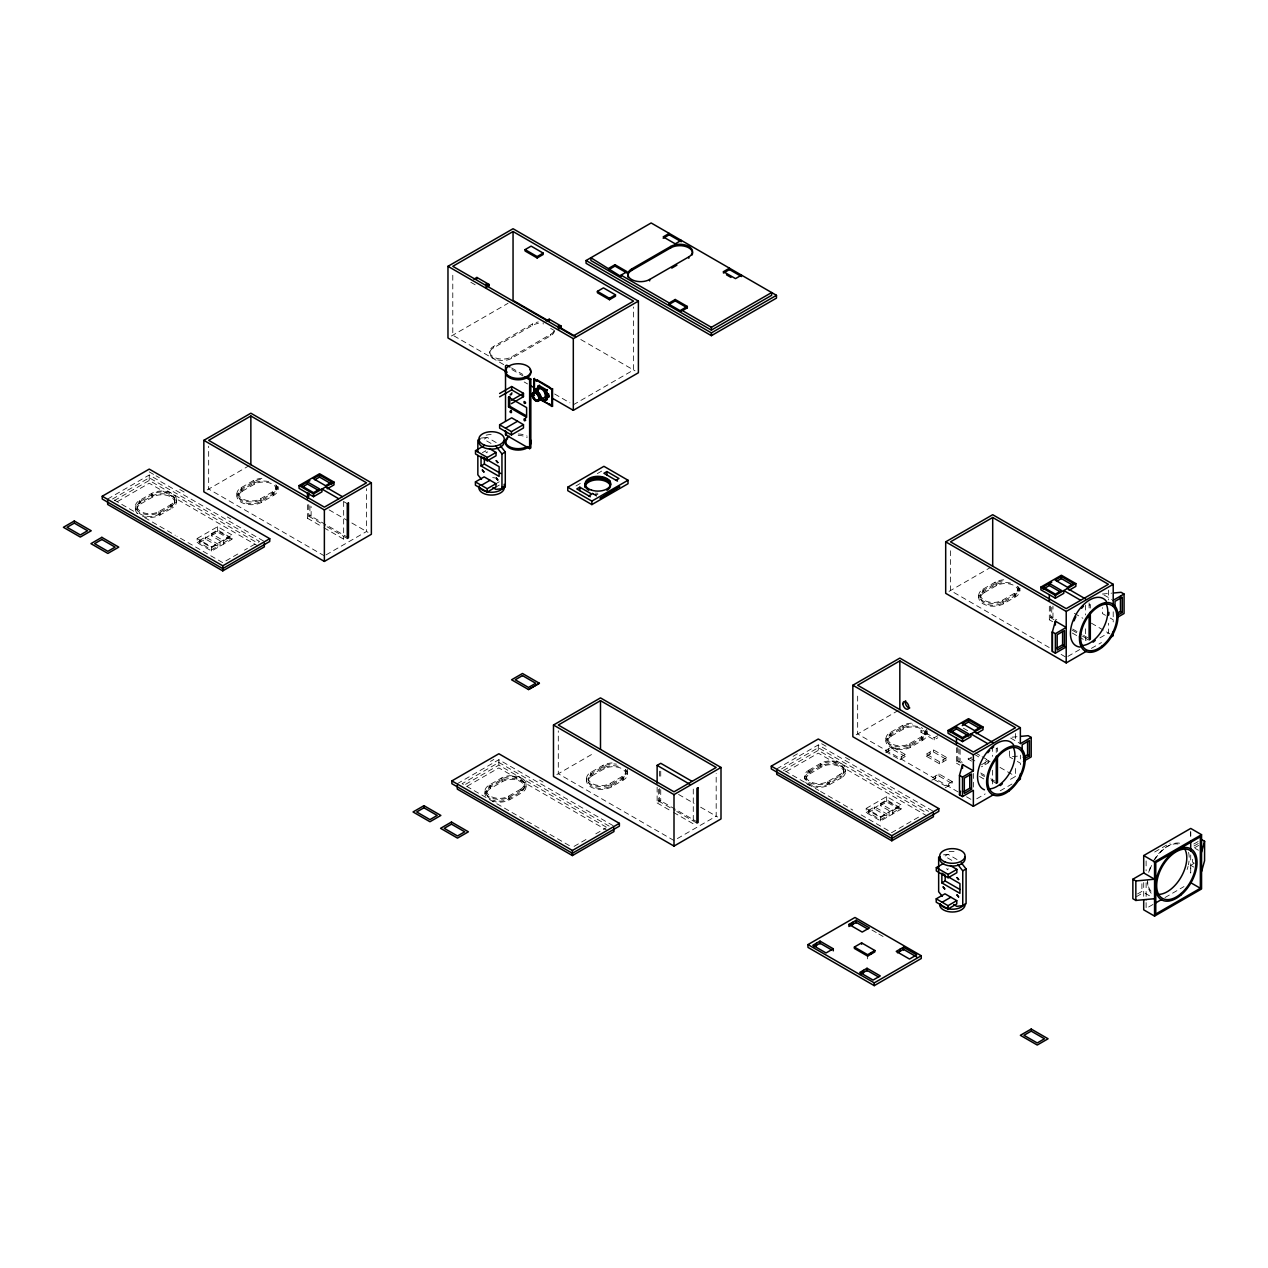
<?xml version="1.0" encoding="UTF-8"?>
<svg xmlns="http://www.w3.org/2000/svg" width="1268" height="1268" viewBox="0 0 1268 1268"><rect width="100%" height="100%" fill="white"/><g stroke="black" fill="none" stroke-linecap="round" stroke-linejoin="round"><path stroke-width="0.75" stroke-dasharray="5 3.75" d="M1143.704 896.302L1143.704 879.041M1190.715 873.034L1190.715 865.299L1193.806 863.524M1190.715 836.151L1190.715 832.299M107.653 499.021L149.244 475.009L264.33 541.468M112.487 499.021L149.244 477.798L259.512 541.468L244.47 550.138M114.31 500.606L149.244 480.445L257.562 542.973M117.496 501.542L149.244 483.219L257.816 545.906M172.131 505.282L160.085 512.24A14.487 8.369 0 0 1 139.591 512.24A14.487 8.369 0 0 1 139.591 500.4L151.653 493.442A14.487 8.369 0 0 1 172.131 493.442A14.487 8.369 0 0 1 172.131 505.282L172.131 508.056L160.085 515.014A14.487 8.369 0 0 1 142.602 516.345M140.796 501.098L152.857 494.14A12.775 7.386 0 0 1 170.926 494.14A12.775 7.386 0 0 1 170.926 504.585L170.926 507.359L158.88 514.317A12.775 7.386 0 0 1 140.796 514.317A12.775 7.386 0 0 1 140.796 503.887L140.796 501.098A12.775 7.386 0 0 0 140.796 511.543A12.775 7.386 0 0 0 158.88 511.543L170.926 504.585M137.293 513.286A14.487 8.369 0 0 1 139.591 503.19L151.653 496.232A14.487 8.369 0 0 1 172.131 496.232A14.487 8.369 0 0 1 172.131 508.056M140.796 503.887L152.857 496.929A12.775 7.386 0 0 1 170.926 496.929A12.775 7.386 0 0 1 170.926 507.359M451.392 336.004L508.024 303.306M207.207 489.908L249.162 465.673M277.993 489.4L277.993 486.627A14.487 8.369 0 0 1 273.745 492.539L261.699 499.497A14.487 8.369 0 0 1 241.205 499.497A14.487 8.369 0 0 1 241.205 487.657L253.267 480.699A14.487 8.369 0 0 1 263.506 478.258M275.853 484.709A12.775 7.386 0 0 1 272.541 491.841L260.495 498.799A12.775 7.386 0 0 1 242.426 498.799A12.775 7.386 0 0 1 242.426 488.354L254.472 481.396A12.775 7.386 0 0 1 263.506 479.241M276.059 485.216A14.487 8.369 0 0 1 273.745 495.312L261.699 502.271A14.487 8.369 0 0 1 241.205 502.271A14.487 8.369 0 0 1 241.205 490.447L253.267 483.488A14.487 8.369 0 0 1 270.75 482.157M242.426 491.144L254.472 484.186A12.775 7.386 0 0 1 272.541 484.186A12.775 7.386 0 0 1 272.541 494.615L260.495 501.573A12.775 7.386 0 0 1 242.426 501.573A12.775 7.386 0 0 1 242.426 491.144L242.426 488.354M554.021 331.011A12.775 7.386 0 0 1 550.708 334.324L511.543 356.942A12.775 7.386 0 0 1 493.458 356.942A12.775 7.386 0 0 1 493.458 346.497L532.623 323.895A12.775 7.386 0 0 1 538.361 321.977M554.449 330.504A12.775 7.386 0 0 1 550.708 335.719L511.543 358.337A12.775 7.386 0 0 1 493.458 358.337A12.775 7.386 0 0 1 493.458 347.892L532.623 325.274A12.775 7.386 0 0 1 538.361 323.372M197.142 538.504L217.636 526.68L232.092 535.017L232.092 539.201L211.613 551.025L197.142 542.672L197.142 538.504L211.613 546.857L232.092 535.017M199.314 540.596L205.574 536.966L217.874 544.067L217.874 546.159L211.613 549.773L199.314 542.672L199.314 540.596L211.613 547.681L217.874 544.067M211.36 533.638L217.636 530.008L229.92 537.109L229.92 539.201L223.659 542.815L211.36 535.714L211.36 533.638L223.659 540.723L229.92 537.109M197.142 542.672L217.636 530.848L232.092 539.201M199.314 542.672L205.574 539.058L217.874 546.159M211.36 535.714L217.636 532.1L229.92 539.201M237.798 554.005L222.756 562.675L176.949 536.237M308.71 504.601L308.71 516.187L309.915 515.49L348.478 537.759M307.49 504.743L307.49 518.279L311.12 516.187L311.12 506.534M496.232 442.595L487.197 437.381L483.869 439.299L491.413 443.641M482.411 452.66L485.723 450.742M573.31 404.777L633.556 369.987L633.556 306.999M323.926 527.773L343.66 539.154L346.069 537.759M326.05 554.877L366.547 531.498L366.547 488.64M495.962 483.679L499.275 481.761M495.946 487.023L499.275 485.105M575.973 485.945L582.551 482.141M597.339 473.598L602.268 470.761M490.478 761.402L493.838 759.453M457.288 783.687L498.863 759.691L613.966 826.134M465.61 784.321L498.863 765.111L607.198 827.655M467.131 786.223L498.863 767.901L607.451 830.588M521.766 789.948L509.72 796.906A14.487 8.369 0 0 1 489.226 796.906A14.487 8.369 0 0 1 489.226 785.082L501.288 778.124A14.487 8.369 0 0 1 521.766 778.124A14.487 8.369 0 0 1 521.766 789.948L521.766 792.738L509.72 799.696A14.487 8.369 0 0 1 492.222 801.027M520.562 789.251L508.516 796.209A12.775 7.386 0 0 1 490.431 796.209A12.775 7.386 0 0 1 490.431 785.78L502.493 778.821A12.775 7.386 0 0 1 520.562 778.821A12.775 7.386 0 0 1 520.562 789.251L520.562 792.04L508.516 798.999A12.775 7.386 0 0 1 493.078 800.171M485.486 795.939A14.487 8.369 0 0 1 489.226 787.856L501.288 780.898A14.487 8.369 0 0 1 521.766 780.898A14.487 8.369 0 0 1 521.766 792.738M490.431 798.999A12.775 7.386 0 0 1 490.431 788.553L502.493 781.595A12.775 7.386 0 0 1 520.562 781.595A12.775 7.386 0 0 1 520.562 792.04M556.842 774.574L593.773 753.255M627.137 769.121A14.487 8.369 0 0 1 623.38 777.205L611.334 784.163A14.487 8.369 0 0 1 590.84 784.163A14.487 8.369 0 0 1 590.84 772.339L602.902 765.381A14.487 8.369 0 0 1 613.141 762.924M625.489 769.375A12.775 7.386 0 0 1 622.176 776.507L610.13 783.466A12.775 7.386 0 0 1 592.045 783.466A12.775 7.386 0 0 1 592.045 773.036L604.107 766.078A12.775 7.386 0 0 1 616.454 764.16M625.695 769.898A14.487 8.369 0 0 1 623.38 779.994L611.334 786.952A14.487 8.369 0 0 1 590.84 786.952A14.487 8.369 0 0 1 590.84 775.113L602.902 768.154A14.487 8.369 0 0 1 620.385 766.839M592.045 775.81L604.107 768.852A12.775 7.386 0 0 1 622.176 768.852A12.775 7.386 0 0 1 622.176 779.297L610.13 786.255A12.775 7.386 0 0 1 592.045 786.255A12.775 7.386 0 0 1 592.045 775.81L592.045 773.036M949.05 591.395L991.005 567.176M1019.837 590.904L1019.837 588.114A14.487 8.369 0 0 1 1015.589 594.026L1003.543 600.984A14.487 8.369 0 0 1 983.049 600.984A14.487 8.369 0 0 1 983.049 589.16L995.111 582.202A14.487 8.369 0 0 1 1005.35 579.761M1017.697 586.212A12.775 7.386 0 0 1 1014.384 593.329L1002.338 600.287A12.775 7.386 0 0 1 984.253 600.287A12.775 7.386 0 0 1 984.253 589.858L996.315 582.9A12.775 7.386 0 0 1 1005.35 580.744M1017.903 586.719A14.487 8.369 0 0 1 1015.589 596.816L1003.543 603.774A14.487 8.369 0 0 1 983.049 603.774A14.487 8.369 0 0 1 983.049 591.95L995.111 584.992A14.487 8.369 0 0 1 1012.593 583.66M984.253 592.647L996.315 585.689A12.775 7.386 0 0 1 1014.384 585.689A12.775 7.386 0 0 1 1014.384 596.119L1002.338 603.077A12.775 7.386 0 0 1 984.253 603.077A12.775 7.386 0 0 1 984.253 592.647L984.253 589.858M574.055 846.39L589.097 837.704M595.77 833.853L605.803 828.067M658.33 789.267L658.33 800.869L659.534 800.171L698.113 822.441M657.125 787.127L657.125 802.945L660.739 800.869L660.739 788.997M793.102 756.33L799.823 752.447M776.713 768.915L818.288 744.918L933.391 811.361M781.532 768.915L818.288 747.692L928.556 811.361M783.37 770.516L818.288 750.339L926.607 812.883M1050.538 606.088L1050.538 617.69L1051.743 616.993L1056.783 619.894M786.54 771.451L818.288 753.129L926.86 815.815M1049.333 606.247L1049.333 619.783L1052.963 617.69L1052.963 606.088M856.201 734.79L898.156 710.571M677.381 838.576L716.182 816.164L716.182 773.306M1089.117 605.169L1090.322 604.471L1090.322 608.339M808.651 770.31L820.697 763.352A14.487 8.369 0 0 1 841.191 763.352A14.487 8.369 0 0 1 841.191 775.192L841.191 777.966L829.129 784.924A14.487 8.369 0 0 1 808.651 784.924A14.487 8.369 0 0 1 808.651 773.1L808.651 770.31A14.487 8.369 0 0 0 808.651 782.15A14.487 8.369 0 0 0 829.129 782.15L841.191 775.192M809.856 771.007L821.902 764.049A12.775 7.386 0 0 1 839.987 764.049A12.775 7.386 0 0 1 839.987 774.494L839.987 777.268L827.925 784.226A12.775 7.386 0 0 1 809.856 784.226A12.775 7.386 0 0 1 809.856 773.797L809.856 771.007A12.775 7.386 0 0 0 809.856 781.453A12.775 7.386 0 0 0 827.925 781.453L839.987 774.494M808.651 773.1L820.697 766.141A14.487 8.369 0 0 1 841.191 766.141A14.487 8.369 0 0 1 841.191 777.966M809.856 773.797L821.902 766.839A12.775 7.386 0 0 1 839.987 766.839A12.775 7.386 0 0 1 839.987 777.268M926.496 729.338A14.487 8.369 0 0 1 922.739 737.421L910.693 744.379A14.487 8.369 0 0 1 890.199 744.379A14.487 8.369 0 0 1 890.199 732.555L902.261 725.597A14.487 8.369 0 0 1 912.5 723.14M925.275 734.299L925.275 731.509A12.775 7.386 0 0 1 921.535 736.724L909.489 743.682A12.775 7.386 0 0 1 891.404 743.682A12.775 7.386 0 0 1 891.404 733.253L903.466 726.295A12.775 7.386 0 0 1 912.5 724.123M925.038 730.114A14.487 8.369 0 0 1 922.739 740.211L910.693 747.169A14.487 8.369 0 0 1 890.199 747.169A14.487 8.369 0 0 1 890.199 735.345L902.261 728.387A14.487 8.369 0 0 1 922.739 728.387M891.404 736.026L903.466 729.068A12.775 7.386 0 0 1 921.535 729.068A12.775 7.386 0 0 1 921.535 739.513L909.489 746.472A12.775 7.386 0 0 1 891.404 746.472A12.775 7.386 0 0 1 891.404 736.026L891.404 733.253M905.273 756.552L892.006 748.913L884.779 753.081L884.779 750.989L892.006 746.82L905.273 754.476L905.273 756.552L898.029 760.737M937.813 735.678L934.199 737.77L920.933 730.114L920.933 732.207L924.546 730.114M1078.925 636.853L1085.503 640.657L1087.912 639.262M1067.894 656.38L1079.718 649.565M1099.958 637.867L1108.39 633.001L1108.39 623.254M905.273 754.476L898.029 758.644L884.779 750.989M1091.399 648.376L1101.464 642.559M920.933 732.207L934.199 739.862L937.813 737.77M926.353 754.127L933.597 749.943L946.847 757.598L946.847 759.691L939.62 763.859L926.353 756.203L926.353 754.127L939.62 761.783L946.847 757.598M926.353 756.203L933.597 752.035L946.847 759.691M866.202 808.413L886.681 796.573L901.152 804.926L901.152 809.111L880.658 820.935L866.202 812.582L866.202 808.413L880.658 816.766L901.152 804.926M868.358 810.49L874.635 806.876L886.918 813.977L886.918 816.069L880.658 819.683L868.358 812.582L868.358 810.49L880.658 817.591L886.918 813.977M880.42 803.532L886.681 799.918L898.98 807.019L898.98 809.111L892.704 812.725L880.42 805.624L880.42 803.532L892.704 810.632L898.98 807.019M866.202 812.582L886.681 800.758L901.152 809.111M868.358 812.582L874.635 808.968L886.918 816.069M880.42 805.624L886.681 802.01L898.98 809.111M957.689 747.549L957.689 761.085L958.893 760.388L962.254 762.322M956.484 747.708L956.484 763.162L960.098 761.085L960.098 749.483M952.268 781.611L939.017 773.956L931.774 778.124L945.04 785.78L952.268 781.611L952.268 783.703L945.04 787.872M931.774 780.216L939.017 776.048L952.268 783.703M974.854 760.911L968.229 757.091L968.229 759.167L971.843 757.091M996.252 748.564L997.456 747.866L997.456 751.734M981.48 764.747L988.707 760.562L988.707 762.654L981.48 766.823M918.539 817.147L891.8 832.585L859.577 813.977M976.74 798.792L985.173 793.926M1010.485 779.313L1015.541 776.396L1015.541 766.649M1000.214 790.804L1011.975 784.02M957.039 859.53L948.004 854.315L944.692 856.233L952.22 860.576M1154.688 852.001L1170.126 843.093M1193.806 844.028L1198.466 841.35M1193.965 846.025L1198.308 843.521M1194.329 847.912L1198.672 845.407M1137.57 893.908L1141.897 891.404L1151.423 896.888M1136.477 896.619L1143.704 892.434M1152.977 904.48L1146.113 908.443L1146.113 902.499M1164.991 897.554L1183.995 886.57M481.174 438.078L487.197 437.381M943.487 854.838L948.004 854.315M1102.368 594.026L1111.703 593.155M1016.984 736.724L1009.518 737.421L1020.36 743.682M1009.518 751.068L1009.518 756.901L1020.724 755.871M1103.921 594.93L1111.671 599.399M1105.506 615.329L1102.368 613.522L1102.368 607.673M1110.197 618.039L1113.209 619.783M1074.361 613.347L1082.872 618.261M1091.383 623.174L1109.817 633.826M580.792 339.523L634.999 370.811M1072.68 629.071L1081.937 634.412M1083.617 635.395L1090.322 639.262M470.856 282.304L476.895 285.791M550.708 328.412L553.72 330.156M1050.538 617.69L1053.898 619.624M1072.348 630.275L1080.732 635.109M1082.396 636.076L1089.117 639.96M1049.333 619.783L1052.63 621.669M1072.348 633.065L1077.277 635.902M1049.191 647.52L950.509 590.555L950.509 547.697M1061.11 654.399L1066.214 657.347M511.543 367.942L522.796 374.425M503.713 364.598L452.787 335.196L452.787 272.208M511.955 369.559L523.193 376.057M554.639 393.999L569.903 402.812M524.191 381.985L527.567 383.935M592.267 492.967L597.085 495.756M592.267 493.727L597.085 496.517M1195.296 848.466L1198.418 850.273M963.315 728.149L968.134 730.923M1194.329 863.223L1192.522 862.177L1192.522 858.341M1009.518 756.901L1012.656 758.724M1017.348 761.434L1020.36 763.162L1020.36 766.728M1190.715 865.299L1193.806 867.09M975.457 752.907L980.433 755.776M982.082 756.742L988.707 760.562M986.409 759.58L990.023 761.656M999.992 767.409L1015.541 776.396M975.457 754.999L978.769 756.917M985.394 760.737L988.707 762.654M968.229 759.167L971.542 761.085M980.703 772.973L984.76 775.319M990.752 778.774L994.619 781.009M957.689 761.085L961.049 763.019M981.163 774.637L984.523 776.571M991.227 780.438L996.252 783.355M956.484 763.162L959.781 765.064M979.498 776.46L984.428 779.297M958.053 791.898L857.659 733.95L857.659 693.025M966.549 796.811L973.364 800.742M821.68 743.745L826.784 746.678M845.455 757.471L852.239 761.386M343.913 501.732L347.273 503.665M784.924 770.881L818.859 790.471M820.555 791.454L852.778 810.062M329.125 509.894L367.974 532.322M308.71 516.187L325.464 525.871M327.144 526.838L347.273 538.456M307.49 518.279L322.294 526.822M324.37 555.86L208.665 489.052L208.665 446.193M149.244 471.886L154.331 474.818M156.027 475.801L159.419 477.767M179.787 489.527L186.586 493.442M227.321 516.964L230.713 518.913M678.57 794.45L694.071 803.405M700.633 807.193L717.609 816.988M658.33 800.869L675.099 810.537M676.779 811.52L696.909 823.122M657.125 802.945L671.913 811.488M673.562 812.439L693.279 823.82L693.279 786.255M871.972 930.062L877.076 933.01M878.772 933.993L883.875 936.925M114.183 499.988L137.927 513.714M144.71 517.629L175.253 535.255M674.005 840.525L558.3 773.734L558.3 730.859M539.613 780.074L543.005 782.039M609.147 826.134L498.863 762.464L462.107 783.687L487.562 798.38M489.258 799.363L570.695 846.374M946.53 868.723L947.767 869.816L948.099 868.596M485.723 451.788L486.96 452.882L487.292 451.646M1190.715 831.206L1190.715 837.149M1190.715 854.981L1190.715 872.796M1146.113 860.909L1146.113 870.815M1146.113 882.702L1146.113 900.518M1141.897 883.748L1141.897 891.404M1113.209 611.778L1113.209 621.922M1108.39 590.143L1108.39 599.875M1089.117 602.966L1089.117 609.036M1085.503 605.058L1085.503 614.948M1085.503 628.785L1085.503 640.657M1051.743 607.324L1051.743 616.993M1020.36 755.173L1020.36 758.993M1018.141 588.114L1018.141 590.904M1015.589 594.026L1015.589 596.816M1015.541 733.522L1015.541 741.32M1014.384 593.329L1014.384 596.119M1003.543 600.984L1003.543 603.774M1002.338 600.287L1002.338 603.077M996.315 582.9L996.315 585.689M996.252 748.342L996.252 752.415M995.111 582.202L995.111 584.992M992.638 746.472L992.638 756.362M992.638 770.199L992.638 784.036M985.093 762.654L985.093 764.747M983.049 589.16L983.049 591.95M980.513 595.072L980.513 597.862M978.817 595.072L978.817 597.862M973.364 773.464L973.364 787.111M958.893 748.786L958.893 760.388M948.654 783.703L948.654 785.78M943.234 759.691L943.234 761.783M939.62 761.783L939.62 763.859M939.017 773.956L939.017 776.048M935.404 776.048L935.404 778.124M934.199 737.77L934.199 739.862M933.597 749.943L933.597 752.035M929.967 752.035L929.967 754.127M926.987 731.509L926.987 734.299M922.739 737.421L922.739 740.211M921.535 736.724L921.535 739.513M910.693 744.379L910.693 747.169M909.489 743.682L909.489 746.472M903.466 726.295L903.466 729.068M902.261 725.597L902.261 728.387M901.659 756.552L901.659 758.644M892.704 809.808L892.704 813.977M892.006 746.82L892.006 748.913M890.199 732.555L890.199 735.345M889.09 811.885L889.09 816.069M888.392 748.913L888.392 750.989M887.663 738.467L887.663 741.257M886.681 796.573L886.681 802.01M885.952 738.467L885.952 741.257M880.658 816.766L880.658 820.935M874.635 806.876L874.635 808.968M868.643 810.648L868.643 812.74M867.629 956.088L867.629 958.862M845.423 769.264L845.423 772.053M843.727 769.264L843.727 772.053M829.129 782.15L829.129 784.924M827.925 781.453L827.925 784.226M821.902 764.049L821.902 766.839M820.697 763.352L820.697 766.141M818.288 744.918L818.288 753.129M806.115 776.222L806.115 779.012M804.403 776.222L804.403 779.012M660.739 771.198L660.739 779.107M659.534 771.182L659.534 778.901M659.534 788.569L659.534 800.171M627.628 771.293L627.628 774.082M625.916 771.293L625.916 774.082M623.38 777.205L623.38 779.994M622.176 776.507L622.176 779.297M611.334 784.163L611.334 786.952M610.13 783.466L610.13 786.255M604.107 766.078L604.107 768.852M602.902 765.381L602.902 768.154M590.84 772.339L590.84 775.113M588.304 778.251L588.304 781.04M586.609 778.251L586.609 781.04M550.708 334.324L550.708 335.719M543.179 322.674L543.179 324.053M532.623 323.895L532.623 325.274M526.014 784.036L526.014 786.826M524.302 784.036L524.302 786.826M511.543 356.942L511.543 358.337M509.72 796.906L509.72 799.696M508.516 796.209L508.516 798.999M502.493 778.821L502.493 781.595M501.288 778.124L501.288 780.898M498.863 759.691L498.863 767.901M493.458 346.497L493.458 347.892M490.431 785.78L490.431 788.553M489.717 351.727L489.717 353.106M489.226 785.082L489.226 787.856M486.69 790.994L486.69 793.784M484.978 790.994L484.978 793.784M343.66 501.573L343.66 539.154M309.915 505.837L309.915 515.49M276.297 486.627L276.297 489.4M273.745 492.539L273.745 495.312M272.541 491.841L272.541 494.615M261.699 499.497L261.699 502.271M260.495 498.799L260.495 501.573M254.472 481.396L254.472 484.186M253.267 480.699L253.267 483.488M241.205 487.657L241.205 490.447M238.669 493.585L238.669 496.359M236.973 493.585L236.973 496.359M223.659 539.899L223.659 544.067M220.046 541.975L220.046 546.159M217.636 526.68L217.636 532.1M211.613 546.857L211.613 551.025M205.574 536.966L205.574 539.058M199.583 540.754L199.583 542.831M176.379 499.37L176.379 502.144M174.683 499.37L174.683 502.144M160.085 512.24L160.085 515.014M158.88 511.543L158.88 514.317M152.857 494.14L152.857 496.929M151.653 493.442L151.653 496.232M149.244 475.009L149.244 483.219M139.591 500.4L139.591 503.19M137.055 506.328L137.055 509.102M135.359 506.328L135.359 509.102M1150.995 891.182A27.69 15.993 -60 0 1 1147.683 882.037M1148.713 872.368A27.69 15.993 -60 0 1 1151.344 865.045M1153.579 860.766A27.69 15.993 -60 0 1 1178.685 844.187M1188.576 852.334A29.402 16.975 -60 0 1 1188.417 864.855M1188.053 866.393A29.402 16.975 -60 0 1 1187.117 869.499M1151.201 893.227A29.402 16.975 -60 0 1 1147.73 879.31M1149.711 870.149A29.402 16.975 -60 0 1 1153.943 860.956M1154.831 859.498A29.402 16.975 -60 0 1 1180.603 843.347M518.184 435.399A12.696 7.339 0 0 1 527.155 437.555M518.184 434.021A12.696 7.339 0 0 1 527.155 436.16M597.894 494.583A12.775 7.386 0 0 1 592.996 494.029M597.894 493.22A12.775 7.386 0 0 1 595.389 493.078M949.082 851.668A12.696 7.339 0 0 1 957.736 852.112M486.199 435.162A12.696 7.339 0 0 1 494.853 434.734M492.666 477.656A12.696 7.339 0 0 1 494.853 477.877"/><path stroke-width="1.5" d="M1020.36 727.689L899.836 658.108L852.841 685.243L852.841 736.724L973.364 806.305L973.364 790.313L962.507 796.573L959.496 794.83L959.464 775.334L962.507 764.556L973.364 770.817L973.364 754.825L1020.36 727.689L1020.36 743.682L1031.201 737.421L1031.201 756.901L1023.466 761.386M1143.704 900.169L1143.704 909.838L1154.562 916.098L1201.557 888.963L1201.557 834.693L1190.715 828.432L1143.704 855.567L1143.704 872.955L1132.863 879.215L1132.863 898.711L1135.874 900.438L1154.562 898.711L1154.562 861.828L1143.704 855.567M1154.562 916.098L1154.562 898.711M475.421 481.903L475.405 485.232L487.213 492.063L495.946 487.023L495.962 483.679L484.154 476.863L475.421 481.903L487.229 488.719L495.962 483.679M484.233 445.623L475.5 450.663L475.5 453.992L487.308 460.807L496.042 455.767L496.042 452.438L489.305 448.539M482.712 457.193L499.148 466.672L499.116 476.403L481.032 465.958L481.063 456.242M481.032 465.958L484.36 464.04L484.376 458.208M487.213 492.063L487.229 488.719M487.308 460.807L487.324 457.479L496.042 452.438M936.228 898.838L936.212 902.182L948.036 908.997L956.754 903.957L956.769 900.629L944.961 893.813L936.228 898.838L948.036 905.669L956.769 900.629M943.598 863.397L936.323 867.597L936.307 870.926L948.115 877.741L956.849 872.701L956.865 869.372L950.112 865.473M941.855 882.893L941.87 873.176L945.167 875.078L945.167 880.975L941.855 882.893L959.924 893.338L959.955 883.622L948.448 876.98M948.036 908.997L948.036 905.669M948.115 877.741L948.131 874.413L956.865 869.372M539.93 399.563L552.531 406.204L552.531 388.816L550.423 388.642L549.519 387.073L537.458 380.115L536.015 380.939L533.907 378.688L533.907 392.208M537.458 380.115L536.792 380.733L533.907 378.688M548.981 404.777L549.773 403.89M511.067 410.277C513.112 415.333 507.691 410.658 511.099 411.308M959.496 794.83L960.51 791.232M1052.361 631.955L1055.372 621.161L1066.214 627.438L1055.372 633.699L1052.361 631.955L1052.361 651.435L1055.372 653.178L1066.214 646.918M1201.557 852.08L1204.568 841.302L1201.557 839.559M1201.557 871.576L1204.568 860.782L1204.6 841.255M550.756 388.674L536.919 380.432M507.248 372.206L447.969 337.985L447.969 266.312L513.049 228.731L638.39 301.102L638.39 372.76L573.31 410.341L552.975 398.612M513.049 231.521L452.787 266.312L573.31 335.893L633.556 301.102L513.049 231.521L513.049 300.405L548.695 320.978M473.883 279.182L476.895 277.438L488.941 284.397L488.941 285.791L485.929 287.535M525.095 249.606L531.118 246.135L543.179 253.093L543.179 254.488L537.141 257.959L525.095 251.001L525.095 249.606L537.141 256.564L543.179 253.093M102.233 496.232L149.244 469.097L269.751 538.678L269.751 541.468L222.756 568.603L102.233 499.021L102.233 496.232L222.756 565.813L269.751 538.678M203.847 440.345L250.858 413.209L371.365 482.791L371.365 534.288L324.37 561.423L203.847 491.841L203.847 440.345L324.37 509.926L371.365 482.791M250.858 415.999L208.665 440.345L324.37 507.152L366.547 482.791L250.858 415.999L250.858 464.706M485.929 286.14L488.941 284.397M586.07 260.526L651.15 222.962L776.476 295.317L776.476 298.107L711.396 335.671L586.07 263.316L586.07 260.526L711.396 332.898L776.476 295.317M608.957 268.182L614.996 264.711L627.042 271.669L621.019 275.14L621.019 276.535L590.888 257.753L590.888 260.526L711.396 330.108L771.657 295.317L771.657 292.528L711.396 327.318L681.281 309.931L681.281 311.326L669.219 304.368L669.219 302.973L621.019 275.14M608.957 269.577L614.996 266.09L627.042 273.048M663.196 238.257L669.219 234.786L681.281 241.744L681.281 240.349L675.242 243.836L663.196 236.878L669.219 233.391L669.219 234.786M688.809 256.881L649.644 279.483A12.775 7.386 0 0 1 631.559 279.483A12.775 7.386 0 0 1 631.559 269.054L670.724 246.436A12.775 7.386 0 0 1 688.809 246.436A12.775 7.386 0 0 1 688.809 256.881L688.809 258.26M628.246 277.565A12.775 7.386 0 0 1 631.559 270.449L670.724 247.831A12.775 7.386 0 0 1 686.162 246.658A12.775 7.386 0 0 1 692.122 254.963M546.191 320.931L549.202 319.187L561.249 326.145L561.249 327.54L558.237 329.284M597.402 291.355L603.441 287.884L615.487 294.842L615.487 296.221L609.464 299.708L597.402 292.749L597.402 291.355L609.464 298.313L615.487 294.842M558.237 327.889L561.249 326.145M671.771 268.103L676.89 265.155M338.651 498.689L321.961 489.052L321.961 491.841L313.529 496.707L299.058 488.354L299.058 485.581L319.552 473.741L334.007 482.094L334.007 484.883L327.255 488.782M307.49 481.951L301.229 485.581L313.529 492.666L319.79 489.052L307.49 481.951L307.49 484.043L318.252 490.256M308.71 481.396L309.915 480.699M319.552 474.993L313.275 478.622L325.575 485.707L331.836 482.094L319.552 474.993L319.552 477.085L331.836 484.186M302.798 486.754L307.49 484.043M314.844 479.795L319.552 477.085M447.969 266.312L573.31 338.667L638.39 301.102M334.007 482.094L313.529 493.918L313.529 496.707M499.624 393.476L511.67 386.518L523.478 393.334L523.478 396.678L511.432 403.636M499.624 396.821L511.67 389.862L523.478 396.678M524.809 376.976L529.628 379.766L530.832 379.069L530.832 447.953L529.628 448.65L505.52 434.734L505.52 430.803M669.219 302.973L675.242 299.486L687.304 306.444L687.304 307.839L682.786 310.454M729.48 269.577L723.457 273.048L723.457 271.669L729.48 268.182L729.48 269.577L741.526 276.535M508.531 397.169L526.616 407.599L526.616 417.346L508.531 406.901L508.531 397.169L509.736 396.472L509.736 406.204L526.172 415.698M669.219 304.368L675.242 300.881L687.304 307.839M511.432 400.292L523.478 393.334M535.952 391.241A1.712 0.983 60 0 1 536.554 388.991L537.759 389.688L537.759 386.264L539.566 385.234M536.554 388.991L538.361 387.945M107.653 500.828L107.653 504.442L222.756 570.885L264.33 546.888L264.33 543.275M508.531 406.901L509.736 406.204M681.281 309.931L687.304 306.444M741.526 275.14L735.503 278.627L723.457 271.669M537.759 386.264L545.589 390.798L547.411 389.752M550.788 388.42L552.531 388.816M545.589 390.798L545.589 394.205L547.411 393.159M545.589 394.205L546.809 394.903L548.616 393.857M547.411 399.357L545.589 400.403L545.589 396.995L548.077 396.947A1.712 0.983 60 0 0 549.282 396.25A1.712 0.983 60 0 0 548.077 394.174L546.873 393.476L546.873 390.068L539.027 385.535M499.624 424.78L511.67 417.822L523.478 424.653L523.478 427.982L511.432 434.94L499.624 428.124L499.624 424.78L511.432 431.611L523.478 424.653M545.589 396.995L546.809 397.676L548.616 396.646M505.52 428.188L517.582 421.23M550.788 405.823L552.531 406.204M505.52 434.734L506.724 434.036M492.919 487.657L495.931 489.385L501.954 488.703L501.954 453.912L505.282 451.994L500.448 445.861M481.317 485.311L490.05 480.271M501.954 488.703L505.282 486.785L505.282 451.994M567.763 487.197L603.917 466.323L628.025 480.239L628.025 483.726L591.855 504.601L567.763 490.684L567.763 487.197L591.855 501.114L628.025 480.239M588.843 495.899L591.855 494.155L579.809 487.197L576.797 488.941L590.349 496.771M615.963 480.239L618.974 478.511L606.928 471.553L603.917 473.281L617.468 481.111M528.502 689.554L539.407 683.262L522.479 673.482L511.575 679.791L528.502 689.554L539.36 683.262M451.868 780.898L498.863 753.763L619.386 823.344L619.386 826.134L572.391 853.269L451.868 783.687L451.868 780.898L572.391 850.479L619.386 823.344M553.482 725.027L600.493 697.891L721.001 767.457L721.001 818.954L674.005 846.089L553.482 776.507L553.482 725.027L674.005 794.608L721.001 767.457M600.493 700.665L558.3 725.027L674.005 791.818L716.182 767.457L600.493 700.665L600.493 749.372M1086.359 651.292L1066.214 662.91L945.69 593.329L945.69 541.848L992.701 514.713L1113.209 584.294L1113.209 606.136M992.701 517.487L950.509 541.848L1066.214 608.64L1108.39 584.294L992.701 517.487L992.701 566.194M657.125 783.18L657.125 765.381L660.739 763.288L691.963 781.31M899.836 660.882L857.659 685.243L973.364 752.035L1015.541 727.689L899.836 660.882L899.836 709.589M457.288 785.494L457.288 789.108L572.391 855.567L613.966 831.554L613.966 827.941M1080.495 600.192L1063.804 590.555L1063.804 593.329L1055.372 598.211L1040.901 589.858L1040.901 587.068L1061.395 575.244L1075.85 583.597L1075.85 586.371L1069.098 590.27M1043.073 587.068L1049.333 583.454L1061.633 590.555L1055.372 594.169L1043.073 587.068L1043.073 589.16L1049.333 585.547L1060.096 591.76M1050.538 582.9L1051.743 582.202M1061.395 576.496L1055.119 580.11L1067.418 587.211L1073.679 583.597L1061.395 576.496L1061.395 578.588L1072.142 584.802M1056.688 581.299L1061.395 578.588M1075.85 583.597L1055.372 595.421L1055.372 598.211M771.293 766.141L818.288 739.006L938.811 808.588L938.811 811.361L891.8 838.497L771.293 768.915L771.293 766.141L891.8 835.723L938.811 808.588M945.69 541.848L1066.214 611.43L1113.209 584.294M1113.209 600.287L1124.066 594.026L1124.066 613.522L1117.869 617.088M1056.815 648.17L1062.6 644.826L1064.407 645.872L1064.407 630.561L1057.179 634.729L1057.179 650.04L1064.407 645.872M1117.552 613.094L1120.452 611.43L1122.259 612.476L1122.259 597.165L1115.016 601.333L1115.016 607.071M1117.916 614.98L1122.259 612.476M987.629 743.587L970.955 733.95L970.955 736.724L962.507 741.606L948.052 733.253L948.052 730.463L968.546 718.639L983.001 726.992L983.001 729.766L976.249 733.665M1109.865 637.725L1113.209 635.775L1113.209 631.813M956.484 726.849L950.223 730.463L962.507 737.564L968.784 733.95L956.484 726.849L956.484 728.941L968.784 736.026M968.546 719.891L962.269 723.505L974.569 730.606L980.83 726.992L968.546 719.891L968.546 721.983L979.292 728.181M950.223 732.555L956.484 728.941M962.269 725.597L968.546 721.983M983.001 726.992L962.507 738.816L962.507 741.606M959.496 775.35L962.507 777.078L973.364 770.817M963.965 791.565L969.751 788.221L971.557 789.267L971.557 773.956L964.314 778.124L964.314 793.435L971.557 789.267M1023.26 757.329L1027.587 754.825L1029.394 755.871L1029.394 740.56L1022.166 744.728L1022.166 750.466M1023.609 759.199L1029.394 755.871M776.713 770.738L776.713 774.352L891.8 840.795L933.391 816.798L933.391 813.168M973.364 806.305L993.51 794.671M1016.999 781.104L1020.36 779.17L1020.36 773.845M807.97 944.597L854.981 917.461L921.265 955.739L921.265 958.513L874.254 985.648L807.97 947.386L807.97 944.597L874.254 982.874L921.265 955.739M833.282 948.781L820.031 941.125L812.788 945.294L826.054 952.95L833.282 948.781L833.282 950.857M848.942 924.42L856.185 920.251L869.436 927.907L862.208 932.075L848.942 924.42L848.942 926.512L856.185 922.343L867.772 929.032M813.993 946.689L820.031 943.218L831.618 949.906M953.726 904.591L956.738 906.335L962.761 905.637L962.761 870.847L966.089 868.929L961.271 862.811M854.378 947.038L861.606 942.869L874.857 950.525L874.857 951.903L867.629 956.088L854.378 948.432L854.378 947.038L867.629 954.693L874.857 950.525M942.14 902.261L950.857 897.221M962.761 905.637L966.089 903.719L966.089 868.929M867.027 968.261L859.799 972.429L873.05 980.085L880.277 975.916L867.027 968.261L867.027 971.05M903.466 947.212L896.238 951.396L909.505 959.052L916.732 954.867L903.466 947.212L903.466 950.001M859.799 974.521L867.027 970.353L878.629 977.042M897.443 952.791L903.466 949.304L916.732 956.96M1154.562 861.828L1201.557 834.693M1154.688 903.498L1161.551 899.535M1200.352 888.266L1155.766 914.006L1155.766 862.525L1200.352 836.785L1200.352 888.266L1190.715 882.702M502.255 487.118L505.282 486.785M1113.573 592.996L1121.055 592.299L1124.066 594.026M1020.724 736.375L1028.189 735.678L1031.201 737.421M1132.863 879.215L1135.874 880.959L1154.562 879.215L1143.704 872.955M511.844 392.811C512.003 396.155 508.547 394.681 511.099 393.904M525.713 418.202L524.936 419.328M726.469 274.791L730.986 277.407M1067.418 588.463L1085.773 599.067M1040.901 587.068L1055.547 595.516M485.929 284.048L488.941 285.791M558.237 325.797L561.249 327.54M560.567 327.841L575.846 336.67M509.942 367.007L506.724 365.152L505.52 365.85L505.52 420.96M527.615 377.214L530.832 379.069M530.959 385.9L534.351 387.849M542.466 398.596L545.589 400.403M541.975 400.117L549.519 404.46M606.722 479.05L609.94 480.905M601.904 477.037L609.94 481.666M974.569 731.858L992.923 742.462M475.5 450.663L487.324 457.479M948.052 730.463L962.681 738.911M484.36 464.04L500.797 473.535M852.841 685.243L973.364 754.825M325.575 486.96L342.265 496.596M299.058 485.581L313.703 494.029M936.323 867.597L948.131 874.413M945.167 880.975L959.971 889.518M657.125 765.381L689.998 784.353M525.713 402.907C522.654 398.501 524.413 406.156 525.285 402.479M525.285 419.882C524.413 423.544 522.654 415.904 525.713 420.294M957.942 864.728L962.761 870.847M942.267 896.317L938.653 891.721L938.653 856.93M495.931 446.257L501.954 453.912M481.46 479.367L477.846 474.787L477.846 455.45M1190.715 841.112L1190.715 851.018M1135.843 880.943L1135.843 900.486M1120.452 596.119L1120.452 611.43M1090.322 612.206L1090.322 639.262L1089.117 639.96L1089.117 614.821M1066.214 611.43L1066.214 662.91M1062.6 631.432L1062.6 644.826M1055.372 621.161L1055.372 625.061M1055.372 633.699L1055.372 653.178M1052.329 631.939L1052.329 651.483M1049.333 583.454L1049.333 585.547M1049.333 594.644L1049.333 600.446M1027.587 741.431L1027.587 754.825M997.456 755.585L997.456 782.657L996.252 783.355L996.252 756.283M969.751 774.827L969.751 788.221M962.507 764.556L962.507 768.456M962.507 777.078L962.507 796.573M956.484 738.039L956.484 743.841M899.852 949.304L899.852 951.396M891.8 835.723L891.8 840.795M874.254 982.874L874.254 985.648M871.243 952.601L871.243 953.996M867.629 954.693L867.629 956.088M863.413 970.353L863.413 973.127M861.606 942.869L861.606 944.248M856.185 920.251L856.185 923.041M852.571 922.343L852.571 925.117M820.031 941.125L820.031 943.915M816.402 943.218L816.402 945.991M711.396 327.318L711.396 330.108M711.396 332.898L711.396 335.671M675.242 299.486L675.242 300.881M674.005 794.608L674.005 846.089M670.724 246.436L670.724 247.831M649.644 279.483L649.644 280.878M631.559 269.054L631.559 270.449M614.996 264.711L614.996 266.09M609.464 298.313L609.464 299.708M606.928 471.553L606.928 475.024M591.855 501.114L591.855 504.601M579.809 487.197L579.809 490.684M573.31 338.667L573.31 410.341M572.391 850.479L572.391 855.567M551.992 389.118L551.992 406.521M549.202 319.187L549.202 320.582M546.873 396.25L546.873 399.658M537.141 256.564L537.141 257.959M534.446 378.371L534.446 391.907M529.628 379.766L529.628 448.65M511.67 386.518L511.67 389.862M511.432 431.611L511.432 434.94M477.846 439.996L477.846 451.582M476.895 277.438L476.895 278.833M324.37 509.926L324.37 561.423M308.71 492.998L308.71 496.866M307.49 493.157L307.49 498.958M222.756 565.813L222.756 570.885M1013.845 748.659A25.566 14.756 -60 0 1 1008.488 774.891A25.566 14.756 -60 0 1 987.82 788.902M987.82 752.748A25.566 14.756 -60 0 1 989.706 750.577M991.671 748.596A25.566 14.756 -60 0 1 993.716 746.852M984.459 789.821A27.278 15.739 -60 0 1 984.459 755.696A27.278 15.739 -60 0 1 1013.56 744.823M1002.386 783.735A27.278 15.739 -60 0 1 1000.214 785.605M1105.363 602.744A25.566 14.756 -60 0 1 1102.494 629.594A25.566 14.756 -60 0 1 1080.669 645.507M1074.059 620.813A25.566 14.756 -60 0 1 1075.866 616.787M1081.604 608.244A25.566 14.756 -60 0 1 1083.538 606.167M1080.067 647.06A27.278 15.739 -60 0 1 1076.072 614.346A27.278 15.739 -60 0 1 1106.409 601.444M1108.961 612.396A27.278 15.739 -60 0 1 1108.707 615.123M1095.251 640.356A27.278 15.739 -60 0 1 1093.064 642.21M1185.089 849.576A27.69 15.993 -60 0 1 1180.841 877.488A27.69 15.993 -60 0 1 1158.667 894.415M909.79 707.909A4.264 2.457 60 0 1 906.145 705.262A4.264 2.457 60 0 1 905.669 700.776M529.913 369.654A12.696 7.339 0 0 1 518.184 379.798A12.696 7.339 0 0 1 506.455 369.654M530.626 441.312A12.696 7.339 0 0 1 530.626 444.165M528.74 446.811A12.696 7.339 0 0 1 511.131 448.84A12.696 7.339 0 0 1 507.628 438.665M527.155 446.526A12.696 7.339 0 0 1 509.197 446.526A12.696 7.339 0 0 1 509.197 436.16M530.626 439.917A12.696 7.339 0 0 1 530.626 442.77M585.103 487.197A12.775 7.386 0 0 1 596.642 479.859A12.775 7.386 0 0 1 610.431 485.771M585.356 487.292A12.775 7.386 0 0 1 595.389 478.607A12.775 7.386 0 0 1 610.431 484.408M610.431 486.516A12.775 7.386 0 0 1 606.928 490.304M588.843 490.304A12.775 7.386 0 0 1 592.996 478.258A12.775 7.386 0 0 1 610.669 485.089M965.027 904.036A12.696 7.339 0 0 1 952.379 912.009A12.696 7.339 0 0 1 939.715 904.036M963.886 904.987A12.696 7.339 0 0 1 951.269 909.204A12.696 7.339 0 0 1 940.111 903.783M964.631 856.851A12.696 7.339 0 0 1 952.379 866.076A12.696 7.339 0 0 1 940.111 856.851M504.204 441.169A12.696 7.339 0 0 1 489.353 449.031A12.696 7.339 0 0 1 480.049 438.712M504.204 487.102A12.696 7.339 0 0 1 490.447 495.043A12.696 7.339 0 0 1 479.288 485.834M503.824 486.849A12.696 7.339 0 0 1 491.556 492.285A12.696 7.339 0 0 1 479.288 486.849M504.204 484.313A12.696 7.339 0 0 1 504.204 485.596M546.809 394.903A1.712 0.983 60 0 1 548.014 396.995A1.712 0.983 60 0 1 546.809 397.676M538.06 391.241A5.12 2.948 60 0 1 541.436 389.038A5.12 2.948 60 0 1 545.272 394.855A5.12 2.948 60 0 1 542.387 397.835M536.903 390.005A1.712 0.983 60 0 1 537.822 388.246M534.113 392.24A5.12 2.948 60 0 1 538.393 392.272A5.12 2.948 60 0 1 541.04 398.39A5.12 2.948 60 0 1 537.458 399.943M534.462 392.604A4.596 2.663 60 0 1 539.978 394.839A4.596 2.663 60 0 1 538.092 399.816M534.462 395.473A4.596 2.663 60 0 1 534.272 394.665M482.363 470.032L483.916 471.965L482.363 470.032M496.264 460.664L497.833 462.614L496.264 460.664M496.216 478.02L497.785 479.97L496.216 478.02M943.17 886.966L944.723 888.916L943.17 886.966M957.071 877.599L958.64 879.548L957.071 877.599M957.023 894.97L958.592 896.904L957.023 894.97M74.305 520.99L63.4 527.298L80.328 537.061L91.233 530.769L74.305 520.99M74.305 523.113L67.077 527.298L80.328 534.938L87.555 530.769L74.305 523.113M101.836 537.347L90.931 543.655L107.859 553.419L118.764 547.126L101.836 537.347M101.836 539.471L94.609 543.655L107.859 551.311L115.103 547.126L101.836 539.471M348.478 502.968L347.273 503.665L347.273 538.456L348.478 537.759L348.478 502.968M619.576 486.468L600.303 498.372L619.576 486.468M522.479 675.606L515.252 679.791L528.502 687.446L535.73 683.262L522.479 675.606M423.94 805.671L413.035 811.964L429.963 821.743L440.868 815.435L423.94 805.671M423.94 807.795L416.712 811.964L429.963 819.619L437.191 815.435L423.94 807.795M451.471 822.029L440.567 828.321L457.494 838.1L468.399 831.808L451.471 822.029M451.471 824.152L444.244 828.321L457.494 835.977L464.738 831.808L451.471 824.152M698.113 787.65L696.909 788.331L696.909 823.122L698.113 822.441L698.113 787.65M1031.201 1029.045L1020.36 1035.306L1037.24 1045.038L1048.081 1038.777L1031.201 1029.045M1031.201 1031.122L1023.973 1035.306L1037.24 1042.962L1044.467 1038.777L1031.201 1031.122M1009.249 790.82A27.278 15.739 -60 0 0 1020.677 747.977A27.278 15.739 -60 0 0 987.772 773.67A27.278 15.739 -60 0 0 1009.249 790.82M1009.043 789.568A25.566 14.756 -60 0 0 1019.741 749.404A25.566 14.756 -60 0 0 988.913 773.496A25.566 14.756 -60 0 0 1009.043 789.568M1102.098 647.425A27.278 15.739 -60 0 0 1113.526 604.582A27.278 15.739 -60 0 0 1080.637 630.275A27.278 15.739 -60 0 0 1102.098 647.425M1101.892 646.173A25.566 14.756 -60 0 0 1112.607 606.025A25.566 14.756 -60 0 0 1081.763 630.101A25.566 14.756 -60 0 0 1101.892 646.173M1181.332 894.701A29.402 16.975 -60 0 0 1191.175 849.021A29.402 16.975 -60 0 0 1156.257 879.326A29.402 16.975 -60 0 0 1181.332 894.701M1181.031 893.528A27.69 15.993 -60 0 0 1190.303 850.495A27.69 15.993 -60 0 0 1157.415 879.041A27.69 15.993 -60 0 0 1181.031 893.528M902.864 703.677A4.264 2.457 60 0 0 907.381 709.303A4.264 2.457 60 0 0 907.381 703.28A4.264 2.457 60 0 0 902.864 703.677M509.799 376.58A12.696 7.339 0 0 0 530.626 372.491A12.696 7.339 0 0 0 514.095 364.122A12.696 7.339 0 0 0 509.799 376.58M591.49 490.114A12.775 7.386 0 0 0 610.669 483.726A12.775 7.386 0 0 0 591.49 477.339A12.775 7.386 0 0 0 591.49 490.114M945.088 861.971A12.696 7.339 0 0 0 965.027 856.613A12.696 7.339 0 0 0 947.006 849.322A12.696 7.339 0 0 0 945.088 861.971M484.281 445.036A12.696 7.339 0 0 0 504.204 439.663A12.696 7.339 0 0 0 486.199 432.388A12.696 7.339 0 0 0 484.281 445.036M533.004 394.839A4.596 2.663 60 0 0 538.06 400.64A4.596 2.663 60 0 0 537.695 393.92A4.596 2.663 60 0 0 533.004 394.839M532.719 394.697A5.009 2.901 60 0 0 538.218 401.005A5.009 2.901 60 0 0 537.822 393.698A5.009 2.901 60 0 0 532.719 394.697M532.116 395.045A5.009 2.901 60 0 0 537.616 401.354A5.009 2.901 60 0 0 537.22 394.047A5.009 2.901 60 0 0 532.116 395.045M532.401 395.188A4.596 2.663 60 0 0 537.458 400.989A4.596 2.663 60 0 0 537.093 394.269A4.596 2.663 60 0 0 532.401 395.188"/></g></svg>
